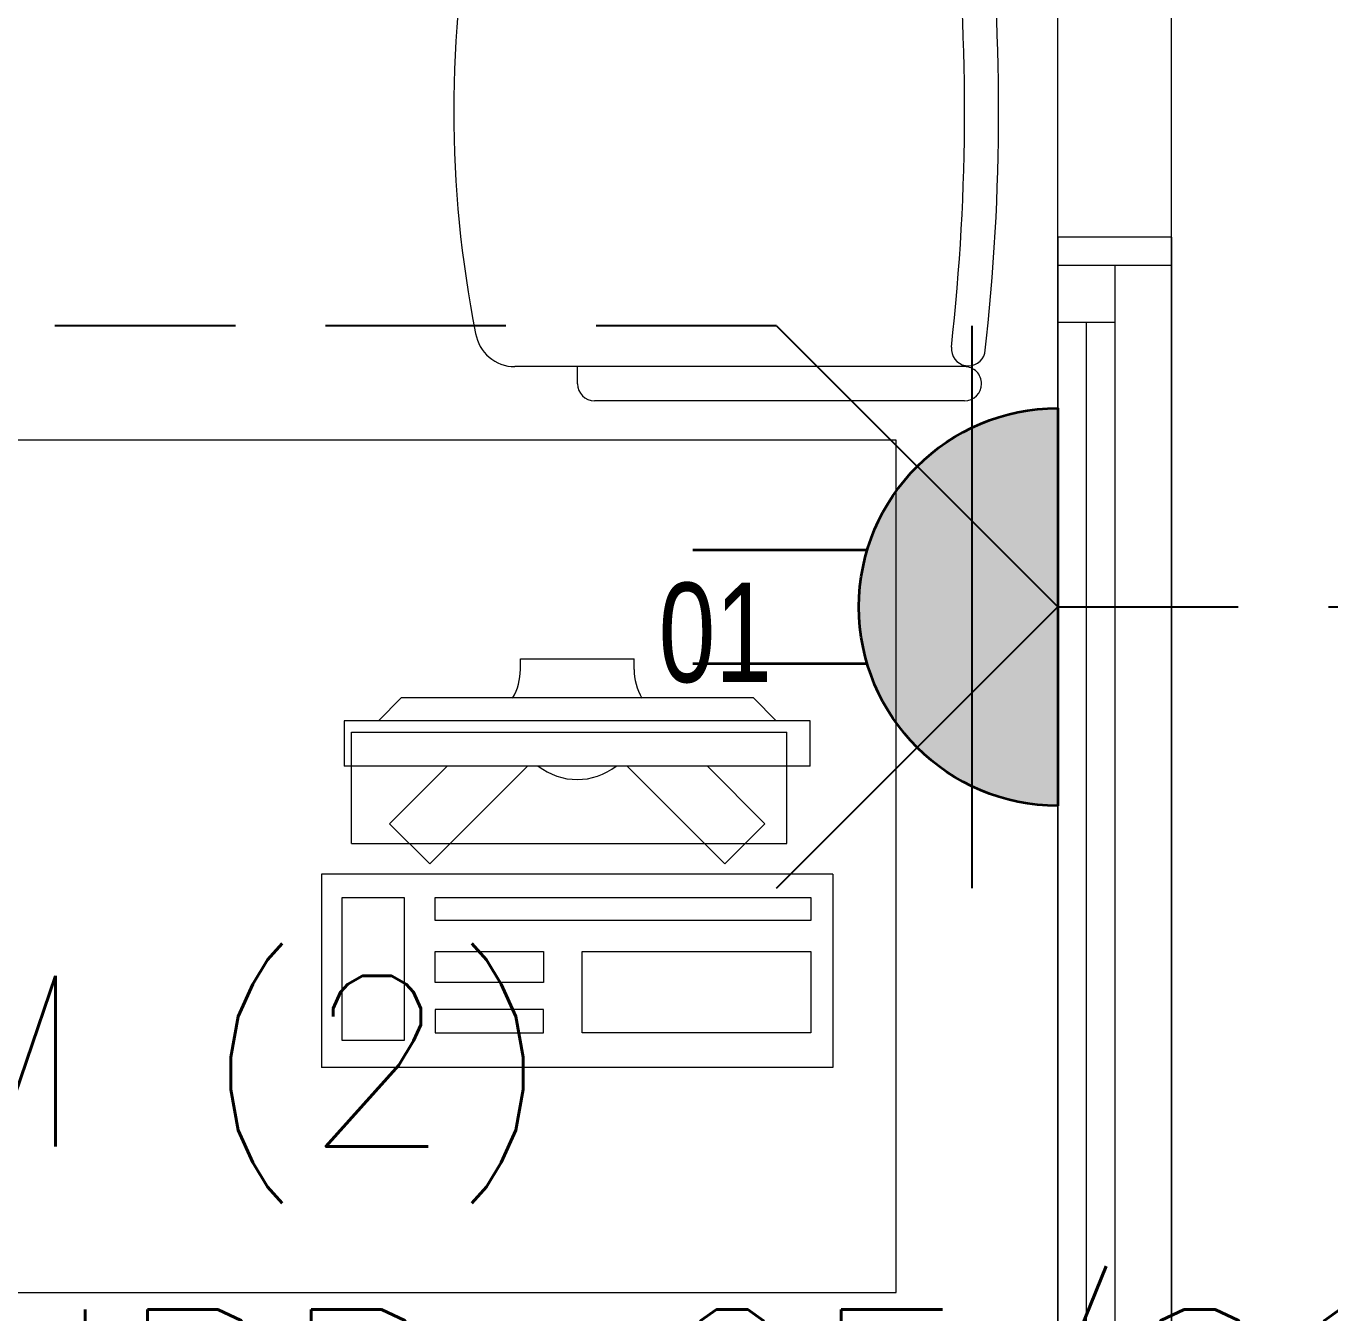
# Model space of a CAD drawing. Header units: inches. Extents: x -12418 to 242017, y -29325 to 19878.
# Drawn here: x 16790 to 17937, y -9664 to -8532 of the extents above; entities that cross this region are included whole.
import ezdxf
from ezdxf import colors
from ezdxf.entities.mleader import LeaderData, LeaderLine
from ezdxf.enums import TextEntityAlignment as Align
from ezdxf.math import Vec2, Vec3

# ---------------------------------------------------------------- set-up
doc = ezdxf.new("R2010")
doc.units = ezdxf.units.IN
doc.header["$LTSCALE"] = 25
doc.header["$MEASUREMENT"] = 0
doc.linetypes.add('DASHDOT', pattern=[25.4, 12.7, -6.35, 0, -6.35])
doc.linetypes.add('HIDDEN', pattern=[9.525, 6.35, -3.175])
doc.layers.get('0').update_dxf_attribs({"color": 8})
doc.layers.get('Defpoints').update_dxf_attribs({"color": 8})
for name, color, linetype, lineweight in [('00-Ground Floor$0$72_EGR_BASE_TEXT', 252, 'Continuous', 5), ('00-Ground Floor$0$72_EGR_EQP_TAG', 142, 'Continuous', 5), ('00-Ground Floor$0$Aluminum', 251, 'Continuous', 5), ('00-Ground Floor$0$LOADING', 253, 'Continuous', 5), ('00-Ground Floor$0$Walls', 251, 'Continuous', 5), ('E-LITE-CIRC', 6, 'Continuous', 25), ('E-LITE-CLNG-CNDT', 6, 'DASHDOT', 35), ('E-LITE-EXIT-NUMB', 6, 'Continuous', 25), ('E-POWR-FLOR-CNDT', 6, 'HIDDEN', 25), ('E-POWR-WALL @ 100', 4, 'Continuous', 35)]:
    doc.layers.add(name, color=color, linetype=linetype, lineweight=lineweight)
doc.styles.add('00-Ground Floor$0$SIMPLEX', font='SIMPLEX.shx', dxfattribs={"height": 150})
doc.styles.add('00-Ground Floor$0$X3G_ENTITY_257CFD', font='swisscl.ttf', dxfattribs={"height": 200})
doc.styles.add('DC_Simplex', font='SIMPLEX.shx', dxfattribs={"width": 0.7})

# ---------------------------------------------------------------- blocks, each defined once
blk = doc.blocks.new('00-Ground Floor$0$GF21016-P')
at = {"layer": '00-Ground Floor$0$LOADING', "extrusion": (-1.24384e-09, -1.20261e-09, -1)}
for p, q in [((0.0128, 0.0179), (0.0128, 0.4136)), ((0.4628, 0.0179), (0.4628, 0.4136)), ((-0.0022, 0.3585), (0.0128, 0.3585)), ((0.4778, 0.3585), (0.4628, 0.3585)), ((-0.0172, 0.0179), (-0.0172, 0.3435)), ((0.4928, 0.0179), (0.4928, 0.3435)), ((0.4778, 0.0029), (0.4778, 0.0029))]:
    blk.add_line(p, q, dxfattribs=at)
for centre, radius, start, end in [((-0.2378, -0.5362), 1.0036, 78.7568, 101.2432), ((-0.0478, 0.4136), 0.035, 0, 80.6557), ((-0.4278, 0.4136), 0.035, 99.3443, 180), ((0.0022, 0.3435), 0.015, 0, 90), ((-0.4778, 0.3435), 0.015, 90, 180), ((-0.0284, 0.0145), 0.015, 284.3864, 95.5209), ((-0.2378, 1.8928), 1.8749, 263.6341, 276.3659), ((-0.4471, 0.0145), 0.015, 84.4791, 255.6136), ((0.0022, 0.0179), 0.015, 270, 0), ((0.0022, 0.0179), 0.015, 180, 270), ((-0.4778, 0.0179), 0.015, 270, 0), ((-0.4778, 0.0179), 0.015, 180, 270), ((-0.2378, 1.8734), 1.8855, 263.5119, 276.4881)]:
    blk.add_arc(centre, radius, start, end, dxfattribs=at)
blk = doc.blocks.new('00-Ground Floor$0$ITCWLS1-P')
at = {"layer": '00-Ground Floor$0$LOADING'}
for p, q in [((-0.17, 0.45), (-0.17, 0)), ((-0.17, 0.45), (0, 0.45)), ((0, 0.45), (0, 0)), ((-0.2651, 0.43, 0), (-0.3051, 0.43, 0)), ((-0.3051, 0.43, 0), (-0.3051, 0.02, 0)), ((-0.2651, 0.43, 0), (-0.2651, 0.02, 0)), ((-0.1496, 0.4305), (-0.1291, 0.4305)), ((-0.1291, 0.4305), (-0.1291, 0.4089)), ((-0.197, 0.4094), (-0.295, 0.4094)), ((-0.295, 0.0264), (-0.295, 0.4094)), ((-0.197, 0.0264), (-0.197, 0.4094)), ((-0.3251, 0.38, 0), (-0.3051, 0.4, 0)), ((-0.3251, 0.38, 0), (-0.3251, 0.07, 0)), ((-0.3503, 0.275), (-0.3596, 0.275)), ((-0.3596, 0.175), (-0.3596, 0.275)), ((-0.3503, 0.175), (-0.3596, 0.175)), ((-0.3251, 0.07, 0), (-0.3051, 0.05, 0)), ((-0.197, 0.0264), (-0.295, 0.0264)), ((-0.3051, 0.02, 0), (-0.2651, 0.02, 0)), ((-0.17, 0), (0, 0))]:
    blk.add_line(p, q, dxfattribs=at)
at = {"layer": '00-Ground Floor$0$LOADING', "extrusion": (2.48281e-10, 3.18408e-10, -1)}
for p, q in [((-0.2651, 0.3395), (-0.2144, 0.3902)), ((-0.1791, 0.3548), (-0.2144, 0.3902)), ((-0.2651, 0.2688), (-0.1791, 0.3548))]:
    blk.add_line(p, q, dxfattribs=at)
at = {"layer": '00-Ground Floor$0$LOADING', "extrusion": (2.48281e-10, -3.18408e-10, -1)}
for p, q in [((-0.2651, 0.1812), (-0.1791, 0.0952)), ((-0.2651, 0.1105), (-0.2144, 0.0598)), ((-0.1791, 0.0952), (-0.2144, 0.0598))]:
    blk.add_line(p, q, dxfattribs=at)
at = {"layer": '00-Ground Floor$0$LOADING'}
for points in [[(-0.1291, 0.4089), (-0.1291, 0.1), (-0.1496, 0.1), (-0.1496, 0.4305)], [(-0.1496, 0.1), (-0.1496, 0.1), (-0.1496, 0.1), (-0.1496, 0.1), (-0.1496, 0.1), (-0.1496, 0.1), (-0.1496, 0.1), (-0.1496, 0.1), (-0.1496, 0.1)], [(-0.1496, 0.1), (-0.1496, 0.1), (-0.1496, 0.1), (-0.1496, 0.1), (-0.1496, 0.1), (-0.1496, 0.1), (-0.1496, 0.1), (-0.1496, 0.1), (-0.1496, 0.1), (-0.1496, 0.1), (-0.1496, 0.1), (-0.1496, 0.1), (-0.1496, 0.1), (-0.1496, 0.1), (-0.1496, 0.1), (-0.1496, 0.1), (-0.1496, 0.1), (-0.1496, 0.1)], [(-0.1496, 0.1), (-0.1496, 0.1), (-0.1496, 0.1), (-0.1496, 0.1), (-0.1496, 0.1), (-0.1496, 0.1), (-0.1496, 0.1), (-0.1496, 0.1), (-0.1496, 0.1), (-0.1496, 0.1)], [(-0.1496, 0.1), (-0.1496, 0.1), (-0.1496, 0.1), (-0.1496, 0.1), (-0.1496, 0.1), (-0.1496, 0.1), (-0.1496, 0.1)], [(-0.1496, 0.1), (-0.1496, 0.1), (-0.1496, 0.1), (-0.1496, 0.1), (-0.1496, 0.1), (-0.1496, 0.1), (-0.1496, 0.1), (-0.1496, 0.1), (-0.1496, 0.1), (-0.1496, 0.1)], [(-0.1496, 0.1), (-0.1496, 0.1), (-0.1496, 0.1), (-0.1496, 0.1), (-0.1496, 0.1), (-0.1496, 0.1), (-0.1496, 0.1), (-0.1496, 0.1), (-0.1496, 0.1), (-0.1496, 0.1), (-0.1496, 0.1), (-0.1496, 0.1), (-0.1496, 0.1), (-0.1496, 0.1), (-0.1496, 0.1)], [(-0.1496, 0.1), (-0.1496, 0.1), (-0.1496, 0.1), (-0.1496, 0.1), (-0.1496, 0.1), (-0.1496, 0.1), (-0.1496, 0.1), (-0.1496, 0.1), (-0.1496, 0.1), (-0.1496, 0.1)], [(-0.1496, 0.1), (-0.1496, 0.1), (-0.1496, 0.1), (-0.1496, 0.1), (-0.1496, 0.1), (-0.1496, 0.1), (-0.1496, 0.1), (-0.1496, 0.1), (-0.1496, 0.1), (-0.1496, 0.1)], [(-0.1496, 0.1), (-0.1496, 0.1), (-0.1496, 0.1), (-0.1496, 0.1), (-0.1496, 0.1), (-0.1496, 0.1), (-0.1496, 0.1), (-0.1496, 0.1), (-0.1496, 0.1), (-0.1496, 0.1), (-0.1496, 0.1), (-0.1496, 0.1), (-0.1496, 0.1), (-0.1496, 0.1), (-0.1496, 0.1), (-0.1496, 0.1), (-0.1496, 0.1), (-0.1496, 0.1), (-0.1496, 0.1), (-0.1496, 0.1), (-0.1496, 0.1), (-0.1496, 0.1), (-0.1496, 0.1), (-0.1496, 0.1), (-0.1496, 0.1), (-0.1496, 0.1), (-0.1496, 0.1), (-0.1496, 0.1), (-0.1496, 0.1), (-0.1496, 0.1), (-0.1496, 0.1), (-0.1496, 0.1), (-0.1496, 0.1), (-0.1496, 0.1), (-0.1496, 0.1), (-0.1496, 0.1), (-0.1496, 0.1), (-0.1496, 0.1), (-0.1496, 0.1), (-0.1496, 0.1), (-0.1496, 0.1), (-0.1496, 0.1), (-0.1496, 0.1), (-0.1496, 0.1), (-0.1496, 0.1), (-0.1496, 0.1), (-0.1496, 0.1), (-0.1496, 0.1), (-0.1496, 0.1), (-0.1496, 0.1), (-0.1496, 0.1), (-0.1496, 0.1), (-0.1496, 0.1), (-0.1496, 0.1)], [(-0.1496, 0.1), (-0.1496, 0.1), (-0.1496, 0.1), (-0.1496, 0.1), (-0.1496, 0.1), (-0.1496, 0.1), (-0.1496, 0.1), (-0.1496, 0.1), (-0.1496, 0.1), (-0.1496, 0.1), (-0.1496, 0.1), (-0.1496, 0.1), (-0.1496, 0.1), (-0.1496, 0.1), (-0.1496, 0.1), (-0.1496, 0.1), (-0.1496, 0.1), (-0.1496, 0.1), (-0.1496, 0.1), (-0.1496, 0.1), (-0.1496, 0.1), (-0.1496, 0.1), (-0.1496, 0.1), (-0.1496, 0.1), (-0.1496, 0.1), (-0.1496, 0.1), (-0.1496, 0.1), (-0.1496, 0.1), (-0.1496, 0.1), (-0.1496, 0.1), (-0.1496, 0.1), (-0.1496, 0.1), (-0.1496, 0.1), (-0.1496, 0.1), (-0.1496, 0.1), (-0.1496, 0.1), (-0.1496, 0.1), (-0.1496, 0.1), (-0.1496, 0.1), (-0.1496, 0.1), (-0.1496, 0.1), (-0.1496, 0.1), (-0.1496, 0.1), (-0.1496, 0.1), (-0.1496, 0.1), (-0.1496, 0.1), (-0.1496, 0.1), (-0.1496, 0.1), (-0.1496, 0.1), (-0.1496, 0.1), (-0.1496, 0.1), (-0.1496, 0.1), (-0.1496, 0.1), (-0.1496, 0.1), (-0.1496, 0.1), (-0.1496, 0.1), (-0.1496, 0.1), (-0.1496, 0.1), (-0.1496, 0.1), (-0.1496, 0.1), (-0.1496, 0.1), (-0.1496, 0.1), (-0.1496, 0.1), (-0.1496, 0.1), (-0.1496, 0.1), (-0.1496, 0.1), (-0.1496, 0.1), (-0.1496, 0.1), (-0.1496, 0.1), (-0.1496, 0.1), (-0.1496, 0.1), (-0.1496, 0.1), (-0.1496, 0.1), (-0.1496, 0.1), (-0.1496, 0.1), (-0.1496, 0.1), (-0.1496, 0.1), (-0.1496, 0.1), (-0.1496, 0.1), (-0.1496, 0.1), (-0.1496, 0.1), (-0.1496, 0.1), (-0.1496, 0.1), (-0.1496, 0.1), (-0.1496, 0.1), (-0.1496, 0.1), (-0.1496, 0.1), (-0.1496, 0.1), (-0.1496, 0.1)], [(-0.1496, 0.1), (-0.1496, 0.1), (-0.1496, 0.1), (-0.1496, 0.1), (-0.1496, 0.1), (-0.1496, 0.1), (-0.1496, 0.1), (-0.1496, 0.1), (-0.1496, 0.1), (-0.1496, 0.1), (-0.1496, 0.1), (-0.1496, 0.1)], [(-0.1496, 0.1), (-0.1496, 0.1), (-0.1496, 0.1), (-0.1496, 0.1), (-0.1496, 0.1), (-0.1496, 0.1), (-0.1496, 0.1)], [(-0.1496, 0.1), (-0.1496, 0.1), (-0.1496, 0.1), (-0.1496, 0.1), (-0.1496, 0.1), (-0.1496, 0.1), (-0.1496, 0.1), (-0.1496, 0.1), (-0.1496, 0.1), (-0.1496, 0.1), (-0.1496, 0.1), (-0.1496, 0.1), (-0.1496, 0.1), (-0.1496, 0.1), (-0.1496, 0.1), (-0.1496, 0.1), (-0.1496, 0.1)], [(-0.1496, 0.1), (-0.1496, 0.1), (-0.1496, 0.1), (-0.1496, 0.1), (-0.1496, 0.1), (-0.1496, 0.1), (-0.1496, 0.1), (-0.1496, 0.1), (-0.1496, 0.1), (-0.1496, 0.1), (-0.1496, 0.1), (-0.1496, 0.1), (-0.1496, 0.1), (-0.1496, 0.1), (-0.1496, 0.1), (-0.1496, 0.1), (-0.1496, 0.1), (-0.1496, 0.1), (-0.1496, 0.1), (-0.1496, 0.1), (-0.1496, 0.1), (-0.1496, 0.1), (-0.1496, 0.1), (-0.1496, 0.1), (-0.1496, 0.1), (-0.1496, 0.1), (-0.1496, 0.1), (-0.1496, 0.1), (-0.1496, 0.1), (-0.1496, 0.1), (-0.1496, 0.1), (-0.1496, 0.1), (-0.1496, 0.1), (-0.1496, 0.1), (-0.1496, 0.1), (-0.1496, 0.1), (-0.1496, 0.1), (-0.1496, 0.1), (-0.1496, 0.1), (-0.1496, 0.1), (-0.1496, 0.1), (-0.1496, 0.1), (-0.1496, 0.1), (-0.1496, 0.1), (-0.1496, 0.1), (-0.1496, 0.1), (-0.1496, 0.1), (-0.1496, 0.1), (-0.1496, 0.1), (-0.1496, 0.1), (-0.1496, 0.1), (-0.1496, 0.1), (-0.1496, 0.1), (-0.1496, 0.1), (-0.1496, 0.1), (-0.1496, 0.1), (-0.1496, 0.1), (-0.1496, 0.1), (-0.1496, 0.1), (-0.1496, 0.1), (-0.1496, 0.1), (-0.1496, 0.1), (-0.1496, 0.1), (-0.1496, 0.1), (-0.1496, 0.1), (-0.1496, 0.1), (-0.1496, 0.1), (-0.1496, 0.1), (-0.1496, 0.1), (-0.1496, 0.1), (-0.1496, 0.1), (-0.1496, 0.1), (-0.1496, 0.1), (-0.1496, 0.1), (-0.1496, 0.1), (-0.1496, 0.1), (-0.1496, 0.1), (-0.1496, 0.1), (-0.1496, 0.1), (-0.1496, 0.1), (-0.1496, 0.1), (-0.1496, 0.1), (-0.1496, 0.1), (-0.1496, 0.1), (-0.1496, 0.1), (-0.1496, 0.1), (-0.1496, 0.1), (-0.1496, 0.1), (-0.1496, 0.1), (-0.1496, 0.1), (-0.1496, 0.1), (-0.1496, 0.1), (-0.1496, 0.1), (-0.1496, 0.1), (-0.1496, 0.1), (-0.1496, 0.1), (-0.1496, 0.1), (-0.1496, 0.1), (-0.1496, 0.1), (-0.1496, 0.1), (-0.1496, 0.1), (-0.1496, 0.1), (-0.1496, 0.1), (-0.1496, 0.1), (-0.1496, 0.1), (-0.1496, 0.1), (-0.1496, 0.1), (-0.1496, 0.1), (-0.1496, 0.1), (-0.1496, 0.1), (-0.1496, 0.1)], [(-0.1496, 0.1), (-0.1496, 0.1), (-0.1496, 0.1), (-0.1496, 0.1), (-0.1496, 0.1), (-0.1496, 0.1), (-0.1496, 0.1), (-0.1496, 0.1)]]:
    blk.add_lwpolyline(points, dxfattribs=at)
for points in [[(-0.1019, 0.4305), (-0.0304, 0.4305), (-0.0304, 0.2294), (-0.1019, 0.2294)], [(-0.1019, 0.1954), (-0.0747, 0.1954), (-0.0747, 0.1), (-0.1019, 0.1)], [(-0.0304, 0.1954), (-0.0508, 0.1954), (-0.0508, 0.1), (-0.0304, 0.1)], [(-0.1496, 0.1), (-0.1496, 0.1), (-0.1496, 0.1), (-0.1496, 0.1), (-0.1496, 0.1), (-0.1496, 0.1), (-0.1496, 0.1), (-0.1496, 0.1), (-0.1496, 0.1), (-0.1496, 0.1), (-0.1496, 0.1), (-0.1496, 0.1), (-0.1496, 0.1), (-0.1496, 0.1), (-0.1496, 0.1), (-0.1496, 0.1), (-0.1496, 0.1), (-0.1496, 0.1), (-0.1496, 0.1), (-0.1496, 0.1), (-0.1496, 0.1), (-0.1496, 0.1), (-0.1496, 0.1), (-0.1496, 0.1), (-0.1496, 0.1), (-0.1496, 0.1), (-0.1496, 0.1), (-0.1496, 0.1), (-0.1496, 0.1), (-0.1496, 0.1), (-0.1496, 0.1), (-0.1496, 0.1), (-0.1496, 0.1), (-0.1496, 0.1), (-0.1496, 0.1), (-0.1496, 0.1), (-0.1496, 0.1), (-0.1496, 0.1), (-0.1496, 0.1), (-0.1496, 0.1), (-0.1496, 0.1), (-0.1496, 0.1), (-0.1496, 0.1), (-0.1496, 0.1), (-0.1496, 0.1), (-0.1496, 0.1), (-0.1496, 0.1), (-0.1496, 0.1), (-0.1496, 0.1), (-0.1496, 0.1), (-0.1496, 0.1), (-0.1496, 0.1), (-0.1496, 0.1), (-0.1496, 0.1), (-0.1496, 0.1), (-0.1496, 0.1), (-0.1496, 0.1), (-0.1496, 0.1), (-0.1496, 0.1), (-0.1496, 0.1), (-0.1496, 0.1), (-0.1496, 0.1), (-0.1496, 0.1), (-0.1496, 0.1), (-0.1496, 0.1), (-0.1496, 0.1), (-0.1496, 0.1), (-0.1496, 0.1), (-0.1496, 0.1), (-0.1496, 0.1), (-0.1496, 0.1), (-0.1496, 0.1), (-0.1496, 0.1), (-0.1496, 0.1), (-0.1496, 0.1), (-0.1496, 0.1), (-0.1496, 0.1), (-0.1496, 0.1), (-0.1496, 0.1), (-0.1496, 0.1), (-0.1496, 0.1), (-0.1496, 0.1), (-0.1496, 0.1), (-0.1496, 0.1), (-0.1496, 0.1), (-0.1496, 0.1), (-0.1496, 0.1), (-0.1496, 0.1), (-0.1496, 0.1), (-0.1496, 0.1), (-0.1496, 0.1), (-0.1496, 0.1), (-0.1496, 0.1), (-0.1496, 0.1), (-0.1496, 0.1), (-0.1496, 0.1), (-0.1496, 0.1), (-0.1496, 0.1), (-0.1496, 0.1), (-0.1496, 0.1), (-0.1496, 0.1), (-0.1496, 0.1), (-0.1496, 0.1), (-0.1496, 0.1), (-0.1496, 0.1), (-0.1496, 0.1), (-0.1496, 0.1), (-0.1496, 0.1), (-0.1496, 0.1), (-0.1496, 0.1), (-0.1496, 0.1), (-0.1496, 0.1), (-0.1496, 0.1), (-0.1496, 0.1), (-0.1496, 0.1), (-0.1496, 0.1), (-0.1496, 0.1), (-0.1496, 0.1), (-0.1496, 0.1), (-0.1496, 0.1), (-0.1496, 0.1), (-0.1496, 0.1), (-0.1496, 0.1), (-0.1496, 0.1), (-0.1496, 0.1), (-0.1496, 0.1), (-0.1496, 0.1), (-0.1496, 0.1), (-0.1496, 0.1), (-0.1496, 0.1), (-0.1496, 0.1), (-0.1496, 0.1), (-0.1496, 0.1), (-0.1496, 0.1), (-0.1496, 0.1), (-0.1496, 0.1), (-0.1496, 0.1), (-0.1496, 0.1), (-0.1496, 0.1), (-0.1496, 0.1), (-0.1496, 0.1), (-0.1496, 0.1), (-0.1496, 0.1), (-0.1496, 0.1), (-0.1496, 0.1), (-0.1496, 0.1), (-0.1496, 0.1), (-0.1496, 0.1), (-0.1496, 0.1), (-0.1496, 0.1), (-0.1496, 0.1), (-0.1496, 0.1), (-0.1496, 0.1), (-0.1496, 0.1), (-0.1496, 0.1), (-0.1496, 0.1), (-0.1496, 0.1), (-0.1496, 0.1), (-0.1496, 0.1), (-0.1496, 0.1), (-0.1496, 0.1), (-0.1496, 0.1), (-0.1496, 0.1), (-0.1496, 0.1), (-0.1496, 0.1), (-0.1496, 0.1), (-0.1496, 0.1), (-0.1496, 0.1), (-0.1496, 0.1), (-0.1496, 0.1), (-0.1496, 0.1), (-0.1496, 0.1), (-0.1496, 0.1), (-0.1496, 0.1), (-0.1496, 0.1), (-0.1496, 0.1), (-0.1496, 0.1), (-0.1496, 0.1), (-0.1496, 0.1), (-0.1496, 0.1), (-0.1496, 0.1), (-0.1496, 0.1), (-0.1496, 0.1), (-0.1496, 0.1), (-0.1496, 0.1), (-0.1496, 0.1), (-0.1496, 0.1), (-0.1496, 0.1), (-0.1496, 0.1), (-0.1496, 0.1), (-0.1496, 0.1), (-0.1496, 0.1), (-0.1496, 0.1), (-0.1496, 0.1), (-0.1496, 0.1), (-0.1496, 0.1), (-0.1496, 0.1), (-0.1496, 0.1), (-0.1496, 0.1), (-0.1496, 0.1), (-0.1496, 0.1), (-0.1496, 0.1), (-0.1496, 0.1), (-0.1496, 0.1), (-0.1496, 0.1), (-0.1496, 0.1), (-0.1496, 0.1), (-0.1496, 0.1), (-0.1496, 0.1), (-0.1496, 0.1), (-0.1496, 0.1), (-0.1496, 0.1), (-0.1496, 0.1), (-0.1496, 0.1), (-0.1496, 0.1), (-0.1496, 0.1), (-0.1496, 0.1), (-0.1496, 0.1), (-0.1496, 0.1), (-0.1496, 0.1), (-0.1496, 0.1), (-0.1496, 0.1), (-0.1496, 0.1), (-0.1496, 0.1), (-0.1496, 0.1), (-0.1496, 0.1), (-0.1496, 0.1), (-0.1496, 0.1), (-0.1496, 0.1), (-0.1496, 0.1), (-0.1496, 0.1), (-0.1496, 0.1), (-0.1496, 0.1), (-0.1496, 0.1), (-0.1496, 0.1), (-0.1496, 0.1), (-0.1496, 0.1), (-0.1496, 0.1), (-0.1496, 0.1), (-0.1496, 0.1), (-0.1496, 0.1), (-0.1496, 0.1), (-0.1496, 0.1), (-0.1496, 0.1), (-0.1496, 0.1), (-0.1496, 0.1), (-0.1496, 0.1), (-0.1496, 0.1), (-0.1496, 0.1), (-0.1496, 0.1), (-0.1496, 0.1), (-0.1496, 0.1), (-0.1496, 0.1), (-0.1496, 0.1), (-0.1496, 0.1), (-0.1496, 0.1), (-0.1496, 0.1), (-0.1496, 0.1), (-0.1496, 0.1), (-0.1496, 0.1), (-0.1496, 0.1), (-0.1496, 0.1), (-0.1496, 0.1), (-0.1496, 0.1), (-0.1496, 0.1), (-0.1496, 0.1), (-0.1496, 0.1), (-0.1496, 0.1), (-0.1496, 0.1), (-0.1496, 0.1), (-0.1496, 0.1), (-0.1496, 0.1), (-0.1496, 0.1), (-0.1496, 0.1), (-0.1496, 0.1), (-0.1496, 0.1), (-0.1496, 0.1)], [(-0.1496, 0.1), (-0.1496, 0.1), (-0.1496, 0.1), (-0.1496, 0.1), (-0.1496, 0.1), (-0.1496, 0.1), (-0.1496, 0.1), (-0.1496, 0.1), (-0.1496, 0.1), (-0.1496, 0.1), (-0.1496, 0.1), (-0.1496, 0.1), (-0.1496, 0.1), (-0.1496, 0.1), (-0.1496, 0.1), (-0.1496, 0.1), (-0.1496, 0.1), (-0.1496, 0.1), (-0.1496, 0.1), (-0.1496, 0.1), (-0.1496, 0.1), (-0.1496, 0.1), (-0.1496, 0.1), (-0.1496, 0.1), (-0.1496, 0.1), (-0.1496, 0.1), (-0.1496, 0.1), (-0.1496, 0.1), (-0.1496, 0.1), (-0.1496, 0.1), (-0.1496, 0.1), (-0.1496, 0.1), (-0.1496, 0.1), (-0.1496, 0.1), (-0.1496, 0.1), (-0.1496, 0.1), (-0.1496, 0.1), (-0.1496, 0.1), (-0.1496, 0.1), (-0.1496, 0.1), (-0.1496, 0.1), (-0.1496, 0.1), (-0.1496, 0.1), (-0.1496, 0.1), (-0.1496, 0.1), (-0.1496, 0.1), (-0.1496, 0.1), (-0.1496, 0.1), (-0.1496, 0.1), (-0.1496, 0.1), (-0.1496, 0.1), (-0.1496, 0.1), (-0.1496, 0.1), (-0.1496, 0.1), (-0.1496, 0.1), (-0.1496, 0.1), (-0.1496, 0.1), (-0.1496, 0.1), (-0.1496, 0.1), (-0.1496, 0.1), (-0.1496, 0.1), (-0.1496, 0.1), (-0.1496, 0.1), (-0.1496, 0.1), (-0.1496, 0.1), (-0.1496, 0.1), (-0.1496, 0.1), (-0.1496, 0.1), (-0.1496, 0.1), (-0.1496, 0.1), (-0.1496, 0.1), (-0.1496, 0.1), (-0.1496, 0.1), (-0.1496, 0.1), (-0.1496, 0.1), (-0.1496, 0.1), (-0.1496, 0.1), (-0.1496, 0.1), (-0.1496, 0.1), (-0.1496, 0.1), (-0.1496, 0.1), (-0.1496, 0.1), (-0.1496, 0.1), (-0.1496, 0.1), (-0.1496, 0.1), (-0.1496, 0.1), (-0.1496, 0.1), (-0.1496, 0.1), (-0.1496, 0.1), (-0.1496, 0.1), (-0.1496, 0.1), (-0.1496, 0.1), (-0.1496, 0.1), (-0.1496, 0.1), (-0.1496, 0.1), (-0.1496, 0.1), (-0.1496, 0.1), (-0.1496, 0.1), (-0.1496, 0.1), (-0.1496, 0.1), (-0.1496, 0.1), (-0.1496, 0.1), (-0.1496, 0.1), (-0.1496, 0.1), (-0.1496, 0.1), (-0.1496, 0.1), (-0.1496, 0.1), (-0.1496, 0.1), (-0.1496, 0.1), (-0.1496, 0.1), (-0.1496, 0.1), (-0.1496, 0.1), (-0.1496, 0.1), (-0.1496, 0.1), (-0.1496, 0.1), (-0.1496, 0.1), (-0.1496, 0.1), (-0.1496, 0.1), (-0.1496, 0.1), (-0.1496, 0.1), (-0.1496, 0.1), (-0.1496, 0.1), (-0.1496, 0.1), (-0.1496, 0.1), (-0.1496, 0.1), (-0.1496, 0.1), (-0.1496, 0.1), (-0.1496, 0.1), (-0.1496, 0.1), (-0.1496, 0.1), (-0.1496, 0.1), (-0.1496, 0.1), (-0.1496, 0.1), (-0.1496, 0.1), (-0.1496, 0.1), (-0.1496, 0.1), (-0.1496, 0.1), (-0.1496, 0.1), (-0.1496, 0.1), (-0.1496, 0.1), (-0.1496, 0.1), (-0.1496, 0.1), (-0.1496, 0.1), (-0.1496, 0.1), (-0.1496, 0.1), (-0.1496, 0.1), (-0.1496, 0.1), (-0.1496, 0.1), (-0.1496, 0.1), (-0.1496, 0.1), (-0.1496, 0.1), (-0.1496, 0.1), (-0.1496, 0.1), (-0.1496, 0.1), (-0.1496, 0.1), (-0.1496, 0.1), (-0.1496, 0.1), (-0.1496, 0.1), (-0.1496, 0.1), (-0.1496, 0.1), (-0.1496, 0.1), (-0.1496, 0.1), (-0.1496, 0.1), (-0.1496, 0.1), (-0.1496, 0.1), (-0.1496, 0.1), (-0.1496, 0.1), (-0.1496, 0.1), (-0.1496, 0.1), (-0.1496, 0.1), (-0.1496, 0.1), (-0.1496, 0.1), (-0.1496, 0.1), (-0.1496, 0.1), (-0.1496, 0.1), (-0.1496, 0.1), (-0.1496, 0.1), (-0.1496, 0.1), (-0.1496, 0.1), (-0.1496, 0.1), (-0.1496, 0.1), (-0.1496, 0.1), (-0.1496, 0.1), (-0.1496, 0.1), (-0.1496, 0.1), (-0.1496, 0.1), (-0.1496, 0.1), (-0.1496, 0.1), (-0.1496, 0.1), (-0.1496, 0.1), (-0.1496, 0.1), (-0.1496, 0.1), (-0.1496, 0.1), (-0.1496, 0.1), (-0.1496, 0.1), (-0.1496, 0.1), (-0.1496, 0.1), (-0.1496, 0.1), (-0.1496, 0.1), (-0.1496, 0.1), (-0.1496, 0.1), (-0.1496, 0.1), (-0.1496, 0.1), (-0.1496, 0.1), (-0.1496, 0.1), (-0.1496, 0.1), (-0.1496, 0.1), (-0.1496, 0.1), (-0.1496, 0.1), (-0.1496, 0.1), (-0.1496, 0.1), (-0.1496, 0.1), (-0.1496, 0.1), (-0.1496, 0.1)], [(-0.1496, 0.1), (-0.1496, 0.1), (-0.1496, 0.1), (-0.1496, 0.1), (-0.1496, 0.1), (-0.1496, 0.1), (-0.1496, 0.1), (-0.1496, 0.1), (-0.1496, 0.1), (-0.1496, 0.1), (-0.1496, 0.1), (-0.1496, 0.1), (-0.1496, 0.1), (-0.1496, 0.1), (-0.1496, 0.1), (-0.1496, 0.1), (-0.1496, 0.1), (-0.1496, 0.1), (-0.1496, 0.1), (-0.1496, 0.1), (-0.1496, 0.1), (-0.1496, 0.1), (-0.1496, 0.1), (-0.1496, 0.1), (-0.1496, 0.1), (-0.1496, 0.1), (-0.1496, 0.1), (-0.1496, 0.1), (-0.1496, 0.1), (-0.1496, 0.1), (-0.1496, 0.1), (-0.1496, 0.1), (-0.1496, 0.1), (-0.1496, 0.1), (-0.1496, 0.1), (-0.1496, 0.1), (-0.1496, 0.1), (-0.1496, 0.1), (-0.1496, 0.1), (-0.1496, 0.1), (-0.1496, 0.1), (-0.1496, 0.1), (-0.1496, 0.1), (-0.1496, 0.1), (-0.1496, 0.1), (-0.1496, 0.1), (-0.1496, 0.1), (-0.1496, 0.1), (-0.1496, 0.1), (-0.1496, 0.1), (-0.1496, 0.1), (-0.1496, 0.1), (-0.1496, 0.1), (-0.1496, 0.1), (-0.1496, 0.1), (-0.1496, 0.1), (-0.1496, 0.1), (-0.1496, 0.1), (-0.1496, 0.1), (-0.1496, 0.1), (-0.1496, 0.1), (-0.1496, 0.1), (-0.1496, 0.1), (-0.1496, 0.1), (-0.1496, 0.1), (-0.1496, 0.1), (-0.1496, 0.1), (-0.1496, 0.1), (-0.1496, 0.1), (-0.1496, 0.1), (-0.1496, 0.1), (-0.1496, 0.1), (-0.1496, 0.1), (-0.1496, 0.1), (-0.1496, 0.1), (-0.1496, 0.1), (-0.1496, 0.1), (-0.1496, 0.1), (-0.1496, 0.1), (-0.1496, 0.1), (-0.1496, 0.1), (-0.1496, 0.1), (-0.1496, 0.1), (-0.1496, 0.1), (-0.1496, 0.1), (-0.1496, 0.1), (-0.1496, 0.1), (-0.1496, 0.1), (-0.1496, 0.1), (-0.1496, 0.1), (-0.1496, 0.1), (-0.1496, 0.1), (-0.1496, 0.1), (-0.1496, 0.1), (-0.1496, 0.1), (-0.1496, 0.1), (-0.1496, 0.1), (-0.1496, 0.1), (-0.1496, 0.1), (-0.1496, 0.1), (-0.1496, 0.1), (-0.1496, 0.1), (-0.1496, 0.1), (-0.1496, 0.1), (-0.1496, 0.1), (-0.1496, 0.1), (-0.1496, 0.1), (-0.1496, 0.1), (-0.1496, 0.1), (-0.1496, 0.1), (-0.1496, 0.1), (-0.1496, 0.1), (-0.1496, 0.1), (-0.1496, 0.1), (-0.1496, 0.1), (-0.1496, 0.1), (-0.1496, 0.1), (-0.1496, 0.1), (-0.1496, 0.1), (-0.1496, 0.1), (-0.1496, 0.1), (-0.1496, 0.1), (-0.1496, 0.1), (-0.1496, 0.1), (-0.1496, 0.1), (-0.1496, 0.1), (-0.1496, 0.1), (-0.1496, 0.1), (-0.1496, 0.1), (-0.1496, 0.1), (-0.1496, 0.1), (-0.1496, 0.1), (-0.1496, 0.1), (-0.1496, 0.1), (-0.1496, 0.1), (-0.1496, 0.1), (-0.1496, 0.1), (-0.1496, 0.1), (-0.1496, 0.1), (-0.1496, 0.1), (-0.1496, 0.1), (-0.1496, 0.1), (-0.1496, 0.1), (-0.1496, 0.1), (-0.1496, 0.1), (-0.1496, 0.1), (-0.1496, 0.1), (-0.1496, 0.1), (-0.1496, 0.1), (-0.1496, 0.1), (-0.1496, 0.1), (-0.1496, 0.1), (-0.1496, 0.1), (-0.1496, 0.1), (-0.1496, 0.1), (-0.1496, 0.1), (-0.1496, 0.1), (-0.1496, 0.1), (-0.1496, 0.1), (-0.1496, 0.1), (-0.1496, 0.1), (-0.1496, 0.1), (-0.1496, 0.1), (-0.1496, 0.1), (-0.1496, 0.1), (-0.1496, 0.1), (-0.1496, 0.1), (-0.1496, 0.1), (-0.1496, 0.1), (-0.1496, 0.1), (-0.1496, 0.1), (-0.1496, 0.1), (-0.1496, 0.1), (-0.1496, 0.1), (-0.1496, 0.1), (-0.1496, 0.1), (-0.1496, 0.1), (-0.1496, 0.1), (-0.1496, 0.1), (-0.1496, 0.1), (-0.1496, 0.1), (-0.1496, 0.1), (-0.1496, 0.1), (-0.1496, 0.1), (-0.1496, 0.1), (-0.1496, 0.1), (-0.1496, 0.1), (-0.1496, 0.1), (-0.1496, 0.1), (-0.1496, 0.1), (-0.1496, 0.1), (-0.1496, 0.1), (-0.1496, 0.1), (-0.1496, 0.1), (-0.1496, 0.1), (-0.1496, 0.1), (-0.1496, 0.1), (-0.1496, 0.1), (-0.1496, 0.1), (-0.1496, 0.1), (-0.1496, 0.1), (-0.1496, 0.1), (-0.1496, 0.1), (-0.1496, 0.1), (-0.1496, 0.1), (-0.1496, 0.1), (-0.1496, 0.1), (-0.1496, 0.1), (-0.1496, 0.1), (-0.1496, 0.1), (-0.1496, 0.1), (-0.1496, 0.1), (-0.1496, 0.1), (-0.1496, 0.1), (-0.1496, 0.1), (-0.1496, 0.1), (-0.1496, 0.1), (-0.1496, 0.1), (-0.1496, 0.1)], [(-0.1496, 0.0727), (-0.0236, 0.0727), (-0.0236, 0.0182), (-0.1496, 0.0182)]]:
    blk.add_lwpolyline(points, close=True, dxfattribs=at)
for centre, radius, start, end in [((-0.3503, 0.325), 0.05, 270, 300.3093), ((-0.3089, 0.225), 0.0556, 321.9431, 38.0569), ((-0.3503, 0.125), 0.05, 59.6907, 90)]:
    blk.add_arc(centre, radius, start, end, dxfattribs=at)
blk = doc.blocks.new('00-Ground Floor$0$A$C37be4daf')
at = {"layer": '00-Ground Floor$0$Aluminum'}
for p, q in [((1416, 598.2), (216, 598.2)), ((241, 498.2), (241, 598.2)), ((291, 548.2), (291, 598.2)), ((1341, 548.2), (1341, 598.2)), ((1391, 498.2), (1391, 598.2)), ((291, 573.2), (1341, 573.2)), ((1391, 548.2), (241, 548.2)), ((1416, 498.2), (216, 498.2))]:
    blk.add_line(p, q, dxfattribs=at)
at = {"layer": '00-Ground Floor$0$Walls'}
for p, q in [((216, 498.2), (216, 598.2)), ((1416, 498.2), (1416, 598.2))]:
    blk.add_line(p, q, dxfattribs=at)
blk = doc.blocks.new('00-Ground Floor')
at = {"layer": '00-Ground Floor$0$LOADING', "elevation": 0}
blk.add_lwpolyline([(17555.3, -9646.1), (17555.3, -8896.1), (16055.3, -8896.1), (16055.3, -9646.1)], close=True, dxfattribs=at)
at = {"layer": '00-Ground Floor$0$Walls'}
for p, q in [((17797.7, -10467.4, 0), (17797.7, -8357.4, 0)), ((17697.7, -10267.4, 0), (17697.7, -8367.4, 0))]:
    blk.add_line(p, q, dxfattribs=at)
at = {"rotation": 90}
blk.add_blockref('00-Ground Floor$0$A$C37be4daf', (18296, -10133.4, 0), dxfattribs=at)
at = {"layer": '00-Ground Floor$0$LOADING', "extrusion": (-2.24019e-05, -2.67576e-11, 1), "xscale": -1000.000000000005, "yscale": 1000.000000000005, "zscale": -1000.000000000005, "rotation": 90.00002511235276}
blk.add_blockref('00-Ground Floor$0$GF21016-P', (17633.5, -8368.5, -0.4), dxfattribs=at)
at = {"layer": '00-Ground Floor$0$LOADING', "extrusion": (1.93989e-16, -8.01373e-06, 1), "xscale": 1000.000000000009, "yscale": 1000.000000000009, "zscale": 1000.000000000009, "rotation": 269.9999999999999}
blk.add_blockref('00-Ground Floor$0$ITCWLS1-P', (17049.8, -9448, 0.1), dxfattribs=at)
at = {"layer": '00-Ground Floor$0$72_EGR_BASE_TEXT', "insert": (15767.9, -9367.6), "char_height": 150, "attachment_point": 2, "style": '00-Ground Floor$0$SIMPLEX'}
blk.add_mtext('GENERAL CONSULT ROOM (2)', dxfattribs=at)
at = {"layer": '00-Ground Floor$0$72_EGR_EQP_TAG', "insert": (17396.3, -9021.5, 0), "char_height": 87.47, "attachment_point": 2, "style": '00-Ground Floor$0$X3G_ENTITY_257CFD'}
blk.add_mtext('01', dxfattribs=at)
blk = doc.blocks.new('*U13')
h = blk.add_hatch(color=253)
edge = h.paths.add_edge_path()
edge.add_line((1.75, 0), (-1.75, 0))
edge.add_arc((0, 0), 1.75, 0, 180, ccw=False)
for p, q in [((-0.5, 1.677), (-0.5, 3.211)), ((0.5, 1.677), (0.5, 3.211))]:
    blk.add_line(p, q)
blk.add_lwpolyline([(1.75, 0, 1), (-1.75, 0)], format="xyb", close=True)
at = {"layer": 'Defpoints'}
for p, q in [((-2.475, 2.475), (0, 0)), ((2.475, 2.475), (0, 0)), ((-2.475, 0.758), (2.475, 0.758))]:
    blk.add_line(p, q, dxfattribs=at)
at = {"layer": 'E-LITE-EXIT-NUMB', "style": 'DC_Simplex', "width": 0.7, "flags": 8}
blk.add_attdef('TYPE', text='', height=2, rotation=360, dxfattribs=at).set_placement((-2.682, 5.238), align=Align.RIGHT)
blk.add_attdef('CIRCUIT', (2.682, 5.238), '', height=2, rotation=360, dxfattribs=at)
blk = doc.blocks.new('ARR0W')
at = {"color": 45}
blk.add_ellipse((0, 0), major_axis=(0.4, 0), ratio=0.4, dxfattribs=at)
at = {"color": 45, "ltscale": 0.5}
blk.add_solid([(-1.4, 0.1667), (-0.4, 0), (-1.4, -0.1667)], dxfattribs=at)

msp = doc.modelspace()

# ---------------------------------------------------------------- linework, layer by layer
at = {"layer": 'E-POWR-FLOR-CNDT', "elevation": 0}
for points in [[(17697.7, -9042.8), (18956.8, -9042.8, 0.414214), (19031.8, -8967.8), (19031.8, -3862.8, -0.355654), (19091.6, -3789.3), (19849.5, -3675.5)], [(17574, -8919.1), (17450.2, -8795.4), (14520.4, -8795.4, -0.414214), (14445.4, -8720.4), (14445.4, -8445), (14321.7, -8321.2)]]:
    msp.add_lwpolyline(points, format="xyb", dxfattribs=at)

# ---------------------------------------------------------------- block references
at = {"layer": 'E-LITE-CLNG-CNDT'}
msp.add_blockref('00-Ground Floor', (0, 0), dxfattribs=at)
at = {"layer": 'E-POWR-WALL @ 100', "xscale": -100, "yscale": 100, "zscale": 100, "rotation": 90}
msp.add_blockref('*U13', (17697.7, -9042.8, 0), dxfattribs=at)

# ---------------------------------------------------------------- leaders
at = {"layer": 'E-LITE-CIRC'}
ml = msp.add_multileader_mtext('Standard', dxfattribs=at)
ml.set_content('{\\Fdc_el_romans|c0;\\W0.8;TO\\Fromans|c0; \\Fsimplex|c0;UPP-GF/S2}', color=256, style='DC_Simplex')
ml.set_leader_properties()
ml.set_arrow_properties(name='ARR0W')
ml.build(insert=Vec2(0, 0))
ml.multileader.update_dxf_attribs({"dogleg_length": 200, "arrow_head_size": 140, "scale": 100})
ctx = ml.context
ctx.base_point, ctx.scale, ctx.char_height, ctx.arrow_head_size, ctx.landing_gap_size, ctx.plane_origin, ctx.plane_x_axis, ctx.plane_y_axis = Vec3(16013.9, -9794.6, 0), 100, 200, 140, 140, Vec3(34081.2, -15968.3, 0), Vec3(1, 0.000001, 0), Vec3(-0.000001, 1, 0)
ctx.text_align_type = 2
notes = []
notes.append((ctx, [(1, (1, 1, 0), (18277, -9794.6, 0), (-1, -0.000001, 0), 108.8, [(0, [(18870.3, -9042.8, 0)], 0, [])])]))
ctx.mtext.insert, ctx.mtext.text_direction, ctx.mtext.rotation, ctx.mtext.alignment, ctx.mtext.flow_direction = Vec3(18028.2, -9661.2, 0), Vec3(1, 0.000001, 0), 0.000001, 3, 5
for ctx, leaders in notes:
    for number, flags, end, landing, length, lines in leaders:
        leader = LeaderData()
        leader.index, (leader.has_last_leader_line, leader.has_dogleg_vector, leader.attachment_direction) = number, flags
        leader.last_leader_point, leader.dogleg_vector, leader.dogleg_length = Vec3(end), Vec3(landing), length
        for number, points, colour, breaks in lines:
            line = LeaderLine()
            line.index, line.vertices, line.color, line.breaks = number, Vec3.list(points), colors.encode_raw_color(colour), breaks
            leader.lines.append(line)
        ctx.leaders.append(leader)

doc.saveas('drawing.dxf')
